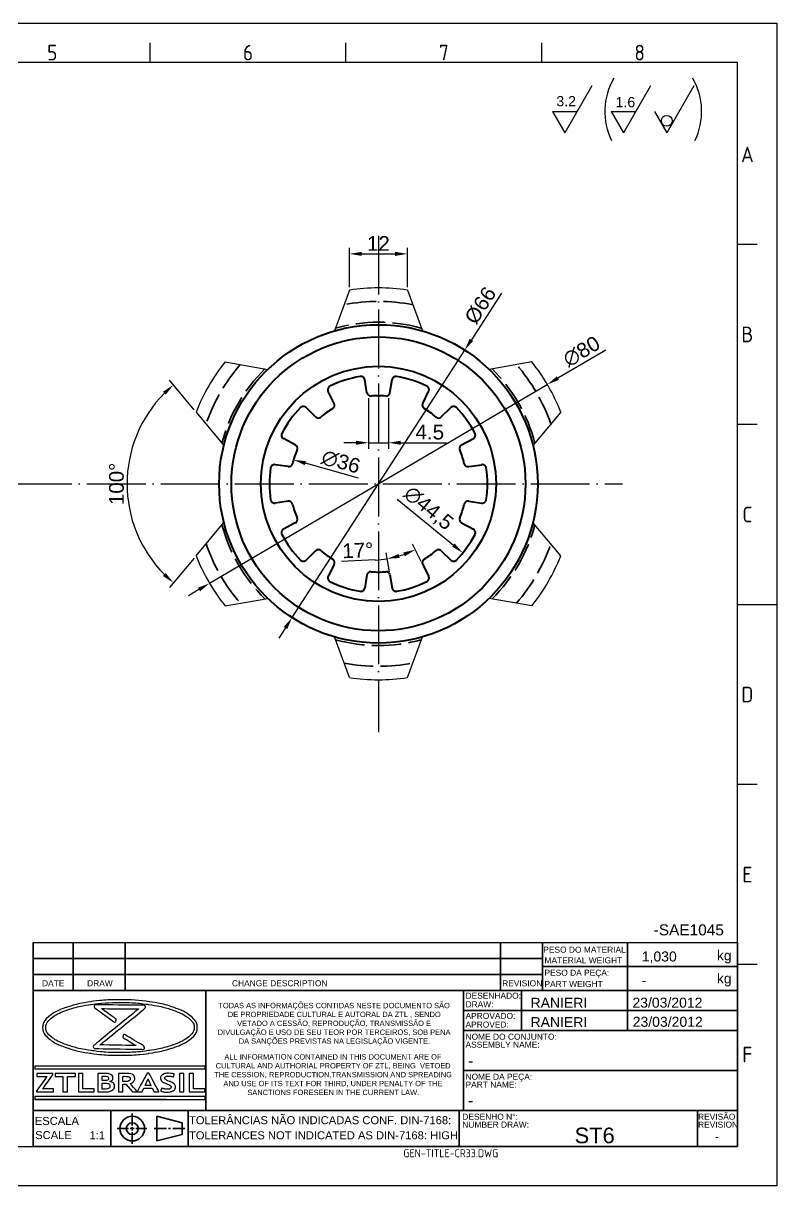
# Model space of a CAD drawing. Header units: millimetres. Extents: x 2490 to 2826, y 1138 to 1375.
# Drawn here: x 2671.7 to 2825.5, y 1138 to 1375.4 of the extents above; entities that cross this region are included whole.
import ezdxf
from ezdxf.enums import TextEntityAlignment as Align

# ---------------------------------------------------------------- set-up
doc = ezdxf.new("R2010")
doc.units = ezdxf.units.MM
for name, pattern in [('ACAD_ISO02W100', [15, 12, -3]), ('ACAD_ISO04W100', [30, 24, -3, 0, -3]), ('ACAD_ISO05W100', [33, 24, -3, 0, -3, 0, -3])]:
    doc.linetypes.add(name, pattern=pattern)
for name, color, linetype, lineweight in [('AM_0', 7, 'Continuous', 40), ('AM_4', 1, 'ACAD_ISO04W100', 25), ('AM_5', 3, 'Continuous', 25), ('AM_8', 40, 'ACAD_ISO02W100', 35), ('AM_BOR', 2, 'ACAD_ISO05W100', 35)]:
    doc.layers.add(name, color=color, linetype=linetype, lineweight=lineweight)
doc.layers.add('Camada 1', color=7, linetype='Continuous')
doc.styles.add('ACISOTS', font='isocp.shx', dxfattribs={"height": 1})
doc.styles.get("Standard").update_dxf_attribs({"font": 'arial.ttf'})
doc.dimstyles.new('ISO-25', dxfattribs={"dimtxt": 3, "dimasz": 2.5, "dimexe": 1.25, "dimexo": 0.625, "dimtad": 1, "dimtxsty": 'Standard', "dimcen": 2.5, "dimadec": 0, "dimazin": 0, "dimtfac": 1, "dimtmove": 0, "dimatfit": 3, "dimfxl": 1, "dimarcsym": 0})

# ---------------------------------------------------------------- blocks, each defined once
blk = doc.blocks.new('A3 ZTL')
for p, q in [((401.17, 280.82), (19.57, 280.82)), ((401.17, 9.78), (401.17, 280.82)), ((19.57, 9.78), (401.17, 9.78))]:
    blk.add_line(p, q)
at = {"layer": 'AM_BOR', "color": 135, "linetype": 'Continuous', "lineweight": 25}
for p, q in [((0, 290.61), (410.96, 290.61)), ((410.96, 290.61), (410.96, 0)), ((410.96, 0), (0, 0))]:
    blk.add_line(p, q, dxfattribs=at)
at = {"layer": 'AM_BOR', "color": 135, "lineweight": 25}
for p, q in [((254.4, 280.82), (254.4, 285.71)), ((303.33, 280.82), (303.33, 285.71)), ((352.25, 280.82), (352.25, 285.71)), ((406.07, 235.32), (401.17, 235.32)), ((406.07, 190.31), (401.17, 190.31)), ((401.17, 145.3), (410.96, 145.3)), ((406.07, 100.29), (401.17, 100.29)), ((406.07, 55.28), (401.17, 55.28))]:
    blk.add_line(p, q, dxfattribs=at)
at = {"layer": 'AM_BOR', "color": 135, "lineweight": 25, "style": 'ACISOTS'}
for s, p in [('5', (229.94, 283.27)), ('6', (278.86, 283.27)), ('7', (327.79, 283.27)), ('8', (376.71, 283.27)), ('A', (403.62, 257.83)), ('B', (403.62, 212.82)), ('C', (403.62, 167.81)), ('D', (403.62, 122.8)), ('E', (403.62, 77.79)), ('F', (403.62, 32.78))]:
    blk.add_text(s, height=3.91, dxfattribs=at).set_placement(p, align=Align.MIDDLE)
blk = doc.blocks.new('*D49')
at = {"layer": 'AM_5', "color": 0, "lineweight": -2, "transparency": 16777216}
for p, q in [((2790.61, 1308.64), (2780.84, 1302.89)), ((2709.76, 1261.01), (2778.69, 1301.62)), ((2707.61, 1259.74), (2705.45, 1258.47))]:
    blk.add_line(p, q, dxfattribs=at)
at = {"layer": 'AM_5', "color": 0, "transparency": 16777216}
for points in [[(2780.63, 1303.25), (2781.05, 1302.53), (2778.69, 1301.62)], [(2707.4, 1260.1), (2707.82, 1259.38), (2709.76, 1261.01)]]:
    blk.add_solid(points, dxfattribs=at)
at = {"layer": 'Defpoints', "color": 0, "transparency": 16777216}
for p in [(2778.69, 1301.62), (2709.76, 1261.01)]:
    blk.add_point(p, dxfattribs=at)
at = {"layer": 'AM_5', "color": 0, "transparency": 16777216, "insert": (2785.68, 1308.34), "char_height": 3, "attachment_point": 5, "rotation": 30.5039}
blk.add_mtext('∅80', dxfattribs=at)
blk = doc.blocks.new('*D50')
at = {"layer": 'AM_5', "color": 0, "lineweight": -2, "transparency": 16777216}
for p, q in [((2769.32, 1320.23), (2763.19, 1310.73)), ((2726.61, 1254), (2761.84, 1308.63)), ((2725.26, 1251.9), (2723.9, 1249.8))]:
    blk.add_line(p, q, dxfattribs=at)
at = {"layer": 'AM_5', "color": 0, "transparency": 16777216}
for points in [[(2762.84, 1310.95), (2763.54, 1310.5), (2761.84, 1308.63)], [(2724.9, 1252.13), (2725.61, 1251.67), (2726.61, 1254)]]:
    blk.add_solid(points, dxfattribs=at)
at = {"layer": 'Defpoints', "color": 0, "transparency": 16777216}
for p in [(2761.84, 1308.63), (2726.61, 1254)]:
    blk.add_point(p, dxfattribs=at)
at = {"layer": 'AM_5', "color": 0, "transparency": 16777216, "insert": (2765.05, 1317.74), "char_height": 3, "attachment_point": 5, "rotation": 57.1803}
blk.add_mtext('%%C66', dxfattribs=at)
blk = doc.blocks.new('*D67')
at = {"layer": 'AM_5', "color": 0, "lineweight": -2, "transparency": 16777216}
for p, q in [((2738.31, 1321.5), (2738.31, 1329.52)), ((2750.14, 1321.5), (2750.14, 1329.52)), ((2740.81, 1328.27), (2747.64, 1328.27))]:
    blk.add_line(p, q, dxfattribs=at)
at = {"layer": 'AM_5', "color": 0, "transparency": 16777216}
for points in [[(2740.81, 1328.69), (2740.81, 1327.86), (2738.31, 1328.27)], [(2747.64, 1328.69), (2747.64, 1327.86), (2750.14, 1328.27)]]:
    blk.add_solid(points, dxfattribs=at)
at = {"layer": 'Defpoints', "color": 0, "transparency": 16777216}
for p in [(2750.14, 1328.27), (2738.31, 1320.87), (2750.14, 1320.87)]:
    blk.add_point(p, dxfattribs=at)
at = {"layer": 'AM_5', "color": 0, "transparency": 16777216, "insert": (2744.22, 1330.4), "char_height": 3, "attachment_point": 5}
blk.add_mtext('12', dxfattribs=at)
blk = doc.blocks.new('*D68')
at = {"layer": 'AM_5', "color": 0, "lineweight": -2, "transparency": 16777216}
for p, q in [((2706.61, 1296.45), (2701.58, 1302.47)), ((2706.61, 1266.17), (2701.58, 1260.15))]:
    blk.add_line(p, q, dxfattribs=at)
blk.add_arc((2719.25, 1281.31), 26.32, 135.3085, 224.6915, dxfattribs=at)
at = {"layer": 'AM_5', "color": 0, "transparency": 16777216}
for points in [[(2700.26, 1300.13), (2700.82, 1299.52), (2702.38, 1301.51)], [(2700.82, 1263.11), (2700.26, 1262.5), (2702.38, 1261.11)]]:
    blk.add_solid(points, dxfattribs=at)
at = {"layer": 'Defpoints', "color": 0, "transparency": 16777216}
for p in [(2707.01, 1295.98), (2694.05, 1288.88), (2712.69, 1289.17), (2712.69, 1273.46), (2707.01, 1266.65)]:
    blk.add_point(p, dxfattribs=at)
at = {"layer": 'AM_5', "color": 0, "transparency": 16777216, "insert": (2690.78, 1281.31), "char_height": 3, "attachment_point": 5, "rotation": 90}
blk.add_mtext('100°', dxfattribs=at)
blk = doc.blocks.new('*D69')
at = {"layer": 'AM_5', "color": 0, "lineweight": -2, "transparency": 16777216}
for p, q in [((2752.98, 1265.44), (2751.2, 1269.01)), ((2743.54, 1265.77), (2736.69, 1265.48)), ((2746.47, 1263.33), (2745.82, 1267.26))]:
    blk.add_line(p, q, dxfattribs=at)
for start, end in [(272.4028, 279.4623), (286.5218, 289.4782)]:
    blk.add_arc((2742.69, 1286.05), 20.3, start, end, dxfattribs=at)
at = {"layer": 'AM_5', "color": 0, "transparency": 16777216}
for points in [[(2749.29, 1267.3), (2749.62, 1266.53), (2751.76, 1267.89)], [(2748.55, 1266.18), (2748.37, 1266.99), (2746.02, 1266.03)]]:
    blk.add_solid(points, dxfattribs=at)
at = {"layer": 'Defpoints', "color": 0, "transparency": 16777216}
for p in [(2749.91, 1267.08), (2753.26, 1264.88), (2746.58, 1262.71), (2754.47, 1262.45), (2747.02, 1260.03)]:
    blk.add_point(p, dxfattribs=at)
at = {"layer": 'AM_5', "color": 0, "transparency": 16777216, "insert": (2740.02, 1267.75), "char_height": 3, "attachment_point": 5, "rotation": 2.4028}
blk.add_mtext('17°', dxfattribs=at)
blk = doc.blocks.new('*D70')
at = {"layer": 'AM_5', "color": 0, "lineweight": -2, "transparency": 16777216}
for p, q in [((2742.17, 1298.79), (2742.17, 1288.46)), ((2746.28, 1298.79), (2746.28, 1288.46)), ((2739.67, 1289.71), (2737.17, 1289.71)), ((2742.17, 1289.71), (2746.28, 1289.71)), ((2748.78, 1289.71), (2758.13, 1289.71))]:
    blk.add_line(p, q, dxfattribs=at)
at = {"layer": 'AM_5', "color": 0, "transparency": 16777216}
for points in [[(2739.67, 1290.13), (2739.67, 1289.29), (2742.17, 1289.71)], [(2748.78, 1290.13), (2748.78, 1289.29), (2746.28, 1289.71)]]:
    blk.add_solid(points, dxfattribs=at)
at = {"layer": 'Defpoints', "color": 0, "transparency": 16777216}
for p in [(2742.17, 1299.42), (2746.28, 1299.42), (2746.28, 1289.71)]:
    blk.add_point(p, dxfattribs=at)
at = {"layer": 'AM_5', "color": 0, "transparency": 16777216, "insert": (2754.71, 1291.86), "char_height": 3, "attachment_point": 5}
blk.add_mtext('4.5', dxfattribs=at)
blk = doc.blocks.new('*D71')
at = {"layer": 'AM_5', "color": 0, "lineweight": -2, "transparency": 16777216}
blk.add_line((2740.19, 1282.46), (2729.31, 1285.54), dxfattribs=at)
at = {"layer": 'AM_5', "color": 0, "transparency": 16777216}
blk.add_solid([(2729.43, 1285.94), (2729.2, 1285.14), (2726.91, 1286.22)], dxfattribs=at)
at = {"layer": 'Defpoints', "color": 0, "transparency": 16777216}
for p in [(2726.91, 1286.22), (2761.54, 1276.4)]:
    blk.add_point(p, dxfattribs=at)
at = {"layer": 'AM_5', "color": 0, "transparency": 16777216, "insert": (2736.57, 1285.81), "char_height": 3, "attachment_point": 5, "rotation": 344.1681}
blk.add_mtext('∅36', dxfattribs=at)
blk = doc.blocks.new('*D72')
at = {"layer": 'AM_5', "color": 0, "lineweight": -2, "transparency": 16777216}
blk.add_line((2748.03, 1278.2), (2759.52, 1268.81), dxfattribs=at)
at = {"layer": 'AM_5', "color": 0, "transparency": 16777216}
blk.add_solid([(2759.78, 1269.14), (2759.25, 1268.49), (2761.45, 1267.23)], dxfattribs=at)
at = {"layer": 'Defpoints', "color": 0, "transparency": 16777216}
for p in [(2727, 1295.4), (2761.45, 1267.23)]:
    blk.add_point(p, dxfattribs=at)
at = {"layer": 'AM_5', "color": 0, "transparency": 16777216, "insert": (2754.38, 1276.22), "char_height": 3, "attachment_point": 5, "rotation": 320.7365}
blk.add_mtext('∅44,5', dxfattribs=at)

msp = doc.modelspace()

# ---------------------------------------------------------------- linework, layer by layer
for p, q in [((2738.314, 1320.875), (2735.263, 1312.554)), ((2750.136, 1320.875), (2753.187, 1312.554)), ((2712.92, 1306.213), (2721.651, 1304.695)), ((2775.53, 1306.213), (2766.798, 1304.695)), ((2707.009, 1295.975), (2712.689, 1289.172)), ((2781.441, 1295.975), (2775.76, 1289.172)), ((2707.009, 1266.652), (2712.689, 1273.455)), ((2781.441, 1266.652), (2775.76, 1273.455)), ((2712.92, 1256.414), (2721.651, 1257.932)), ((2775.53, 1256.414), (2766.798, 1257.932)), ((2738.314, 1241.753), (2735.263, 1250.074)), ((2750.136, 1241.753), (2753.187, 1250.074))]:
    msp.add_line(p, q)
at = {"linetype": 'Continuous'}
msp.add_line((2673.768, 1187.653), (2817.516, 1187.653), dxfattribs=at)
for start, end in [(81.50195, 98.49805), (141.50195, 158.49805), (21.50195, 38.49805), (201.50195, 218.49805), (321.50195, 338.49805), (261.50195, 278.49805)]:
    msp.add_arc((2744.225, 1281.314), 40, start, end)
at = {"layer": 'AM_0'}
for p, q in [((2741.874, 1299.917), (2741.428, 1302.593)), ((2746.576, 1299.917), (2747.022, 1302.593)), ((2735.192, 1297.746), (2733.98, 1300.173)), ((2753.258, 1297.746), (2754.47, 1300.173)), ((2731.388, 1294.983), (2729.455, 1296.886)), ((2757.061, 1294.983), (2758.995, 1296.886)), ((2727.258, 1289.298), (2724.851, 1290.549)), ((2761.192, 1289.298), (2763.599, 1290.549)), ((2725.806, 1284.827), (2723.123, 1285.23)), ((2762.644, 1284.827), (2765.327, 1285.23)), ((2725.806, 1277.8), (2723.123, 1277.398)), ((2762.644, 1277.8), (2765.327, 1277.398)), ((2727.258, 1273.329), (2724.851, 1272.078)), ((2761.192, 1273.329), (2763.599, 1272.078)), ((2731.388, 1267.645), (2729.455, 1265.742)), ((2757.061, 1267.645), (2758.995, 1265.742)), ((2735.192, 1264.881), (2733.98, 1262.454)), ((2753.258, 1264.881), (2754.47, 1262.454)), ((2741.874, 1262.71), (2741.428, 1260.034)), ((2746.576, 1262.71), (2747.022, 1260.034))]:
    msp.add_line(p, q, dxfattribs=at)
for radius in [32.5, 30, 24]:
    msp.add_circle((2744.225, 1281.314), radius, dxfattribs=at)
for centre, radius, start, end in [((2744.225, 1281.314), 22.25, 99.62314, 116.37686), ((2740.639, 1302.462), 0.8, 9.46232, 99.62314), ((2747.811, 1302.462), 0.8, 80.37686, 170.53768), ((2744.225, 1281.314), 22.25, 63.62314, 80.37686), ((2734.695, 1300.531), 0.8, 116.37686, 206.53768), ((2753.755, 1300.531), 0.8, 333.46232, 63.62314), ((2742.663, 1300.049), 0.8, 189.46232, 274.76431), ((2744.225, 1281.314), 18, 85.23569, 94.76431), ((2745.786, 1300.049), 0.8, 265.23569, 350.53768), ((2744.225, 1281.314), 22.25, 135.62314, 152.37686), ((2728.893, 1296.315), 0.8, 45.46232, 135.62314), ((2744.225, 1281.314), 18, 121.23569, 130.76431), ((2734.476, 1297.388), 0.8, 301.23569, 26.53768), ((2753.974, 1297.388), 0.8, 153.46232, 238.76431), ((2744.225, 1281.314), 18, 49.23569, 58.76431), ((2759.556, 1296.315), 0.8, 44.37686, 134.53768), ((2744.225, 1281.314), 22.25, 27.62314, 44.37686), ((2731.949, 1295.553), 0.8, 225.46232, 310.76431), ((2756.5, 1295.553), 0.8, 229.23569, 314.53768), ((2725.22, 1291.259), 0.8, 152.37686, 242.53768), ((2763.23, 1291.259), 0.8, 297.46232, 27.62314), ((2726.889, 1288.588), 0.8, 337.23569, 62.53768), ((2761.56, 1288.588), 0.8, 117.46232, 202.76431), ((2744.225, 1281.314), 18, 157.23569, 166.76431), ((2744.225, 1281.314), 18, 13.23569, 22.76431), ((2744.225, 1281.314), 22.25, 171.62314, 188.37686), ((2723.004, 1284.439), 0.8, 81.46232, 171.62314), ((2725.924, 1285.618), 0.8, 261.46232, 346.76431), ((2762.526, 1285.618), 0.8, 193.23569, 278.53768), ((2765.446, 1284.439), 0.8, 8.37686, 98.53768), ((2744.225, 1281.314), 22.25, 351.62314, 8.37686), ((2723.004, 1278.189), 0.8, 188.37686, 278.53768), ((2725.924, 1277.009), 0.8, 13.23569, 98.53768), ((2744.225, 1281.314), 18, 193.23569, 202.76431), ((2744.225, 1281.314), 18, 337.23569, 346.76431), ((2762.526, 1277.009), 0.8, 81.46232, 166.76431), ((2765.446, 1278.189), 0.8, 261.46232, 351.62314), ((2726.889, 1274.039), 0.8, 297.46232, 22.76431), ((2761.56, 1274.039), 0.8, 157.23569, 242.53768), ((2725.22, 1271.368), 0.8, 117.46232, 207.62314), ((2744.225, 1281.314), 22.25, 207.62314, 224.37686), ((2744.225, 1281.314), 22.25, 315.62314, 332.37686), ((2763.23, 1271.368), 0.8, 332.37686, 62.53768), ((2731.949, 1267.075), 0.8, 49.23569, 134.53768), ((2744.225, 1281.314), 18, 229.23569, 238.76431), ((2744.225, 1281.314), 18, 301.23569, 310.76431), ((2756.5, 1267.075), 0.8, 45.46232, 130.76431), ((2728.893, 1266.312), 0.8, 224.37686, 314.53768), ((2734.476, 1265.239), 0.8, 333.46232, 58.76431), ((2753.974, 1265.239), 0.8, 121.23569, 206.53768), ((2759.556, 1266.312), 0.8, 225.46232, 315.62314), ((2742.663, 1262.579), 0.8, 85.23569, 170.53768), ((2744.225, 1281.314), 18, 265.23569, 274.76431), ((2745.786, 1262.579), 0.8, 9.46232, 94.76431), ((2734.695, 1262.097), 0.8, 153.46232, 243.62314), ((2744.225, 1281.314), 22.25, 243.62314, 260.37686), ((2744.225, 1281.314), 22.25, 279.62314, 296.37686), ((2753.755, 1262.097), 0.8, 296.37686, 26.53768), ((2740.639, 1260.166), 0.8, 260.37686, 350.53768), ((2747.811, 1260.166), 0.8, 189.46232, 279.62314)]:
    msp.add_arc(centre, radius, start, end, dxfattribs=at)
at = {"layer": 'AM_4', "ltscale": 0.5}
for p, q in [((2744.225, 1331.985), (2744.225, 1230.642)), ((2548.831, 1281.314), (2794.014, 1281.314))]:
    msp.add_line(p, q, dxfattribs=at)
at = {"layer": 'AM_5'}
for p, q in [((2787.797, 1362.554), (2782.264, 1352.971)), ((2799.779, 1362.554), (2794.247, 1352.971)), ((2808.59, 1362.554), (2803.057, 1352.971)), ((2779.749, 1357.327), (2784.779, 1357.327)), ((2779.749, 1357.327), (2782.264, 1352.971)), ((2791.732, 1357.327), (2796.761, 1357.327)), ((2791.732, 1357.327), (2794.247, 1352.971)), ((2800.542, 1357.327), (2803.057, 1352.971))]:
    msp.add_line(p, q, dxfattribs=at)
msp.add_circle((2803.067, 1355.439), 1.115, dxfattribs=at)
for centre, start, end in [((2803.967, 1357.318), 149.81687, 205.95777), ((2796.645, 1357.318), 334.04223, 30.18313)]:
    msp.add_arc(centre, 13.544, start, end, dxfattribs=at)
at = {"layer": 'AM_8', "color": 0, "linetype": 'Continuous'}
for p, q in [((2673.768, 1187.653), (2673.768, 1145.999)), ((2681.935, 1187.653), (2681.935, 1177.852)), ((2692.553, 1187.653), (2692.553, 1177.852)), ((2769.15, 1187.653), (2769.15, 1177.852)), ((2777.697, 1177.852), (2777.697, 1187.653)), ((2795.055, 1187.653), (2795.055, 1182.753)), ((2817.516, 1145.999), (2817.516, 1187.653)), ((2777.697, 1184.386), (2673.768, 1184.386)), ((2777.697, 1182.753), (2817.516, 1182.753)), ((2795.055, 1182.753), (2795.055, 1177.852)), ((2673.768, 1181.119), (2777.697, 1181.119)), ((2673.768, 1177.852), (2760.343, 1177.852)), ((2709.008, 1177.852), (2709.008, 1153.35)), ((2760.343, 1177.852), (2817.516, 1177.852)), ((2761.59, 1177.852), (2761.59, 1162.334)), ((2773.45, 1177.852), (2773.45, 1169.685)), ((2795.055, 1177.852), (2795.055, 1169.685)), ((2761.59, 1173.768), (2817.516, 1173.768)), ((2761.59, 1169.685), (2817.516, 1169.685)), ((2761.59, 1162.334), (2761.59, 1153.35)), ((2761.59, 1161.517), (2817.516, 1161.517)), ((2674.125, 1155.646), (2700.882, 1155.646)), ((2760.343, 1153.35), (2673.768, 1153.35)), ((2710, 1153.35), (2673.768, 1153.35)), ((2689.641, 1153.35), (2689.641, 1145.999)), ((2693.993, 1152.76), (2693.993, 1150.336)), ((2704.146, 1150.886), (2699.008, 1152.188)), ((2699.008, 1152.188), (2699.008, 1147.16)), ((2705.369, 1153.35), (2705.369, 1145.999)), ((2760.343, 1153.35), (2809.348, 1153.35)), ((2760.683, 1145.999), (2760.683, 1153.35)), ((2817.516, 1153.35), (2809.348, 1153.35)), ((2809.348, 1153.35), (2809.348, 1145.999)), ((2690.922, 1149.674), (2693.227, 1149.674)), ((2693.577, 1149.674), (2694.389, 1149.674)), ((2693.993, 1150), (2693.993, 1149.276)), ((2693.993, 1148.951), (2693.993, 1146.588)), ((2694.701, 1149.674), (2696.992, 1149.674)), ((2698.448, 1149.674), (2700.975, 1149.674)), ((2701.363, 1149.674), (2701.77, 1149.674)), ((2702.24, 1149.674), (2704.742, 1149.674)), ((2704.146, 1150.886), (2704.146, 1148.463)), ((2704.146, 1148.463), (2699.008, 1147.16)), ((2673.768, 1145.999), (2817.516, 1145.999))]:
    msp.add_line(p, q, dxfattribs=at)
for radius in [2.514, 1.212]:
    msp.add_circle((2693.993, 1149.674), radius, dxfattribs=at)
at = {"layer": 'AM_8', "ltscale": 0.5}
for radius, start, end in [(37.25, 79.16581, 100.83419), (33, 74.62451, 105.37549), (37.25, 139.16581, 160.83419), (37.25, 19.16581, 40.83419), (33, 134.62451, 165.37549), (33, 14.62451, 45.37549), (33, 194.62451, 225.37549), (33, 314.62451, 345.37549), (37.25, 199.16581, 220.83419), (37.25, 319.16581, 340.83419), (33, 254.62451, 285.37549), (37.25, 259.16581, 280.83419)]:
    msp.add_arc((2744.225, 1281.314), radius, start, end, dxfattribs=at)
at = {"layer": 'Camada 1'}
for points, knots in [([(2691.485, 1175.995), (2693.592, 1175.995), (2695.605, 1175.848), (2697.445, 1175.581), (2697.445, 1175.581), (2699.357, 1175.303), (2701.081, 1174.896), (2702.527, 1174.391), (2702.527, 1174.391), (2704.012, 1173.873), (2705.21, 1173.248), (2706.029, 1172.548), (2706.029, 1172.548), (2706.826, 1171.867), (2707.267, 1171.113), (2707.267, 1170.316), (2707.267, 1170.316), (2707.267, 1169.519), (2706.826, 1168.766), (2706.029, 1168.084), (2706.029, 1168.084), (2705.21, 1167.385), (2704.012, 1166.759), (2702.527, 1166.241), (2702.527, 1166.241), (2701.081, 1165.736), (2699.357, 1165.329), (2697.445, 1165.052), (2697.445, 1165.052), (2695.605, 1164.784), (2693.592, 1164.637), (2691.485, 1164.637), (2691.485, 1164.637), (2689.377, 1164.637), (2687.364, 1164.784), (2685.524, 1165.052), (2685.524, 1165.052), (2683.612, 1165.329), (2681.888, 1165.736), (2680.442, 1166.241), (2680.442, 1166.241), (2678.957, 1166.759), (2677.759, 1167.385), (2676.94, 1168.084), (2676.94, 1168.084), (2676.143, 1168.766), (2675.702, 1169.519), (2675.702, 1170.316), (2675.702, 1170.316), (2675.702, 1171.113), (2676.143, 1171.867), (2676.94, 1172.548), (2676.94, 1172.548), (2677.759, 1173.248), (2678.957, 1173.873), (2680.442, 1174.391), (2680.442, 1174.391), (2681.888, 1174.896), (2683.612, 1175.303), (2685.524, 1175.581), (2685.524, 1175.581), (2687.364, 1175.848), (2689.377, 1175.995), (2691.485, 1175.995)], [0, 0, 0, 0, 0.0588235, 0.0588235, 0.0588235, 0.0882353, 0.1176471, 0.1176471, 0.1176471, 0.1470588, 0.1764706, 0.1764706, 0.1764706, 0.2058824, 0.2352941, 0.2352941, 0.2352941, 0.2647059, 0.2941176, 0.2941176, 0.2941176, 0.3235294, 0.3529412, 0.3529412, 0.3529412, 0.3823529, 0.4117647, 0.4117647, 0.4117647, 0.4411765, 0.4705882, 0.4705882, 0.4705882, 0.5, 0.5294118, 0.5294118, 0.5294118, 0.5588235, 0.5882353, 0.5882353, 0.5882353, 0.6176471, 0.6470588, 0.6470588, 0.6470588, 0.6764706, 0.7058824, 0.7058824, 0.7058824, 0.7352941, 0.7647059, 0.7647059, 0.7647059, 0.7941176, 0.8235294, 0.8235294, 0.8235294, 0.8529412, 0.8823529, 0.8823529, 0.8823529, 0.9411765, 1, 1, 1, 1]), ([(2691.485, 1175.435), (2689.414, 1175.435), (2687.439, 1175.291), (2685.638, 1175.03), (2685.638, 1175.03), (2683.766, 1174.759), (2682.081, 1174.362), (2680.672, 1173.87), (2680.672, 1173.87), (2679.301, 1173.392), (2678.196, 1172.827), (2677.443, 1172.205), (2677.443, 1172.205), (2676.729, 1171.616), (2676.334, 1170.977), (2676.334, 1170.316), (2676.334, 1170.316), (2676.334, 1169.655), (2676.729, 1169.017), (2677.443, 1168.427), (2677.443, 1168.427), (2678.196, 1167.806), (2679.301, 1167.241), (2680.672, 1166.762), (2680.672, 1166.762), (2682.081, 1166.27), (2683.766, 1165.873), (2685.638, 1165.602), (2685.638, 1165.602), (2687.439, 1165.341), (2689.414, 1165.197), (2691.485, 1165.197), (2691.485, 1165.197), (2693.555, 1165.197), (2695.53, 1165.341), (2697.331, 1165.602), (2697.331, 1165.602), (2699.203, 1165.873), (2700.888, 1166.27), (2702.297, 1166.762), (2702.297, 1166.762), (2703.668, 1167.241), (2704.773, 1167.806), (2705.526, 1168.427), (2705.526, 1168.427), (2706.24, 1169.017), (2706.635, 1169.655), (2706.635, 1170.316), (2706.635, 1170.316), (2706.635, 1170.977), (2706.24, 1171.616), (2705.526, 1172.205), (2705.526, 1172.205), (2704.773, 1172.827), (2703.668, 1173.392), (2702.297, 1173.87), (2702.297, 1173.87), (2700.888, 1174.362), (2699.203, 1174.759), (2697.331, 1175.03), (2697.331, 1175.03), (2695.53, 1175.291), (2693.555, 1175.435), (2691.485, 1175.435)], [0, 0, 0, 0, 0.0588235, 0.0588235, 0.0588235, 0.0882353, 0.1176471, 0.1176471, 0.1176471, 0.1470588, 0.1764706, 0.1764706, 0.1764706, 0.2058824, 0.2352941, 0.2352941, 0.2352941, 0.2647059, 0.2941176, 0.2941176, 0.2941176, 0.3235294, 0.3529412, 0.3529412, 0.3529412, 0.3823529, 0.4117647, 0.4117647, 0.4117647, 0.4411765, 0.4705882, 0.4705882, 0.4705882, 0.5, 0.5294118, 0.5294118, 0.5294118, 0.5588235, 0.5882353, 0.5882353, 0.5882353, 0.6176471, 0.6470588, 0.6470588, 0.6470588, 0.6764706, 0.7058824, 0.7058824, 0.7058824, 0.7352941, 0.7647059, 0.7647059, 0.7647059, 0.7941176, 0.8235294, 0.8235294, 0.8235294, 0.8529412, 0.8823529, 0.8823529, 0.8823529, 0.9411765, 1, 1, 1, 1]), ([(2690.172, 1171.525), (2690.172, 1171.525), (2686.391, 1174.235), (2686.391, 1174.235), (2686.391, 1174.235), (2686.109, 1174.437), (2686.223, 1174.949), (2686.555, 1174.946), (2686.555, 1174.946), (2686.555, 1174.946), (2696.32, 1174.867), (2696.32, 1174.867), (2696.32, 1174.867), (2696.641, 1174.865), (2696.76, 1174.381), (2696.498, 1174.168), (2696.498, 1174.168), (2696.498, 1174.168), (2687.407, 1166.762), (2687.407, 1166.762), (2687.407, 1166.762), (2687.407, 1166.762), (2694.775, 1166.643), (2694.775, 1166.643), (2694.775, 1166.643), (2694.775, 1166.643), (2692.297, 1168.136), (2692.297, 1168.136), (2692.297, 1168.136), (2692.134, 1168.235), (2691.971, 1168.333), (2692.113, 1168.673), (2692.113, 1168.673), (2692.255, 1169.014), (2692.418, 1168.916), (2692.581, 1168.818), (2692.581, 1168.818), (2692.581, 1168.818), (2696.297, 1166.579), (2696.297, 1166.579), (2696.297, 1166.579), (2696.601, 1166.396), (2696.493, 1165.851), (2696.151, 1165.856), (2696.151, 1165.856), (2696.151, 1165.856), (2686.386, 1166.013), (2686.386, 1166.013), (2686.386, 1166.013), (2686.066, 1166.018), (2685.949, 1166.5), (2686.21, 1166.712), (2686.21, 1166.712), (2686.21, 1166.712), (2695.291, 1174.111), (2695.291, 1174.111), (2695.291, 1174.111), (2695.291, 1174.111), (2687.723, 1174.172), (2687.723, 1174.172), (2687.723, 1174.172), (2687.723, 1174.172), (2690.498, 1172.183), (2690.498, 1172.183), (2690.498, 1172.183), (2690.653, 1172.072), (2690.808, 1171.961), (2690.644, 1171.632), (2690.644, 1171.632), (2690.481, 1171.304), (2690.327, 1171.415), (2690.172, 1171.525)], [0, 0, 0, 0, 0.0526316, 0.0526316, 0.0526316, 0.0789474, 0.1052632, 0.1052632, 0.1052632, 0.1315789, 0.1578947, 0.1578947, 0.1578947, 0.1842105, 0.2105263, 0.2105263, 0.2105263, 0.2368421, 0.2631579, 0.2631579, 0.2631579, 0.2894737, 0.3157895, 0.3157895, 0.3157895, 0.3421053, 0.3684211, 0.3684211, 0.3684211, 0.3947368, 0.4210526, 0.4210526, 0.4210526, 0.4473684, 0.4736842, 0.4736842, 0.4736842, 0.5, 0.5263158, 0.5263158, 0.5263158, 0.5526316, 0.5789474, 0.5789474, 0.5789474, 0.6052632, 0.6315789, 0.6315789, 0.6315789, 0.6578947, 0.6842105, 0.6842105, 0.6842105, 0.7105263, 0.7368421, 0.7368421, 0.7368421, 0.7631579, 0.7894737, 0.7894737, 0.7894737, 0.8157895, 0.8421053, 0.8421053, 0.8421053, 0.8684211, 0.8947368, 0.8947368, 0.8947368, 0.9473684, 1, 1, 1, 1]), ([(2674.193, 1162.445), (2674.193, 1162.445), (2708.776, 1162.445), (2708.776, 1162.445), (2708.776, 1162.445), (2708.776, 1162.445), (2708.844, 1162.445), (2708.844, 1162.445), (2708.844, 1162.445), (2708.844, 1162.445), (2708.844, 1162.377), (2708.844, 1162.377), (2708.844, 1162.377), (2708.844, 1162.377), (2708.844, 1161.928), (2708.844, 1161.928), (2708.844, 1161.928), (2708.844, 1161.928), (2708.844, 1161.86), (2708.844, 1161.86), (2708.844, 1161.86), (2708.844, 1161.86), (2708.776, 1161.86), (2708.776, 1161.86), (2708.776, 1161.86), (2708.776, 1161.86), (2674.193, 1161.86), (2674.193, 1161.86), (2674.193, 1161.86), (2674.193, 1161.86), (2674.125, 1161.86), (2674.125, 1161.86), (2674.125, 1161.86), (2674.125, 1161.86), (2674.125, 1161.928), (2674.125, 1161.928), (2674.125, 1161.928), (2674.125, 1161.928), (2674.125, 1162.377), (2674.125, 1162.377), (2674.125, 1162.377), (2674.125, 1162.377), (2674.125, 1162.445), (2674.125, 1162.445), (2674.125, 1162.445), (2674.125, 1162.445), (2674.193, 1162.445), (2674.193, 1162.445)], [0, 0, 0, 0, 0.0769231, 0.0769231, 0.0769231, 0.1153846, 0.1538462, 0.1538462, 0.1538462, 0.1923077, 0.2307692, 0.2307692, 0.2307692, 0.2692308, 0.3076923, 0.3076923, 0.3076923, 0.3461538, 0.3846154, 0.3846154, 0.3846154, 0.4230769, 0.4615385, 0.4615385, 0.4615385, 0.5, 0.5384615, 0.5384615, 0.5384615, 0.5769231, 0.6153846, 0.6153846, 0.6153846, 0.6538462, 0.6923077, 0.6923077, 0.6923077, 0.7307692, 0.7692308, 0.7692308, 0.7692308, 0.8076923, 0.8461538, 0.8461538, 0.8461538, 0.9230769, 1, 1, 1, 1]), ([(2674.469, 1157.182), (2674.469, 1157.182), (2674.469, 1157.396), (2674.469, 1157.396), (2674.469, 1157.396), (2674.469, 1157.396), (2676.585, 1160.322), (2676.585, 1160.322), (2676.585, 1160.322), (2676.585, 1160.322), (2674.505, 1160.322), (2674.505, 1160.322), (2674.505, 1160.322), (2674.505, 1160.322), (2674.505, 1160.909), (2674.505, 1160.909), (2674.505, 1160.909), (2674.505, 1160.909), (2677.811, 1160.909), (2677.811, 1160.909), (2677.811, 1160.909), (2677.811, 1160.909), (2677.811, 1160.696), (2677.811, 1160.696), (2677.811, 1160.696), (2677.811, 1160.696), (2675.689, 1157.77), (2675.689, 1157.77), (2675.689, 1157.77), (2675.689, 1157.77), (2677.887, 1157.77), (2677.887, 1157.77), (2677.887, 1157.77), (2677.887, 1157.77), (2677.887, 1157.182), (2677.887, 1157.182), (2677.887, 1157.182), (2677.887, 1157.182), (2674.469, 1157.182), (2674.469, 1157.182)], [0, 0, 0, 0, 0.0909091, 0.0909091, 0.0909091, 0.1363636, 0.1818182, 0.1818182, 0.1818182, 0.2272727, 0.2727273, 0.2727273, 0.2727273, 0.3181818, 0.3636364, 0.3636364, 0.3636364, 0.4090909, 0.4545455, 0.4545455, 0.4545455, 0.5, 0.5454545, 0.5454545, 0.5454545, 0.5909091, 0.6363636, 0.6363636, 0.6363636, 0.6818182, 0.7272727, 0.7272727, 0.7272727, 0.7727273, 0.8181818, 0.8181818, 0.8181818, 0.9090909, 1, 1, 1, 1]), ([(2680.747, 1160.322), (2680.747, 1160.322), (2680.747, 1157.182), (2680.747, 1157.182), (2680.747, 1157.182), (2680.747, 1157.182), (2679.847, 1157.182), (2679.847, 1157.182), (2679.847, 1157.182), (2679.847, 1157.182), (2679.847, 1160.322), (2679.847, 1160.322), (2679.847, 1160.322), (2679.847, 1160.322), (2678.233, 1160.322), (2678.233, 1160.322), (2678.233, 1160.322), (2678.233, 1160.322), (2678.233, 1160.909), (2678.233, 1160.909), (2678.233, 1160.909), (2678.233, 1160.909), (2682.432, 1160.909), (2682.432, 1160.909), (2682.432, 1160.909), (2682.432, 1160.909), (2682.432, 1160.322), (2682.432, 1160.322), (2682.432, 1160.322), (2682.432, 1160.322), (2680.747, 1160.322), (2680.747, 1160.322)], [0, 0, 0, 0, 0.1111111, 0.1111111, 0.1111111, 0.1666667, 0.2222222, 0.2222222, 0.2222222, 0.2777778, 0.3333333, 0.3333333, 0.3333333, 0.3888889, 0.4444444, 0.4444444, 0.4444444, 0.5, 0.5555556, 0.5555556, 0.5555556, 0.6111111, 0.6666667, 0.6666667, 0.6666667, 0.7222222, 0.7777778, 0.7777778, 0.7777778, 0.8888889, 1, 1, 1, 1]), ([(2683.021, 1157.182), (2683.021, 1157.182), (2683.021, 1160.909), (2683.021, 1160.909), (2683.021, 1160.909), (2683.021, 1160.909), (2683.921, 1160.909), (2683.921, 1160.909), (2683.921, 1160.909), (2683.921, 1160.909), (2683.921, 1157.77), (2683.921, 1157.77), (2683.921, 1157.77), (2683.921, 1157.77), (2686.214, 1157.77), (2686.214, 1157.77), (2686.214, 1157.77), (2686.214, 1157.77), (2686.214, 1157.182), (2686.214, 1157.182), (2686.214, 1157.182), (2686.214, 1157.182), (2683.021, 1157.182), (2683.021, 1157.182)], [0, 0, 0, 0, 0.1428571, 0.1428571, 0.1428571, 0.2142857, 0.2857143, 0.2857143, 0.2857143, 0.3571429, 0.4285714, 0.4285714, 0.4285714, 0.5, 0.5714286, 0.5714286, 0.5714286, 0.6428571, 0.7142857, 0.7142857, 0.7142857, 0.8571429, 1, 1, 1, 1]), ([(2688.492, 1157.182), (2688.492, 1157.182), (2686.94, 1157.182), (2686.94, 1157.182), (2686.94, 1157.182), (2686.94, 1157.182), (2686.94, 1160.907), (2686.94, 1160.907), (2686.94, 1160.907), (2687.624, 1160.93), (2688.103, 1160.942), (2688.377, 1160.942), (2688.377, 1160.942), (2688.904, 1160.942), (2689.315, 1160.86), (2689.612, 1160.694), (2689.612, 1160.694), (2689.909, 1160.529), (2690.056, 1160.293), (2690.056, 1159.986), (2690.056, 1159.986), (2690.056, 1159.691), (2689.844, 1159.457), (2689.419, 1159.286), (2689.419, 1159.286), (2690.049, 1159.125), (2690.365, 1158.792), (2690.365, 1158.289), (2690.365, 1158.289), (2690.365, 1157.95), (2690.19, 1157.681), (2689.842, 1157.481), (2689.842, 1157.481), (2689.494, 1157.282), (2689.044, 1157.182), (2688.492, 1157.182)], [0, 0, 0, 0, 0.1, 0.1, 0.1, 0.15, 0.2, 0.2, 0.2, 0.25, 0.3, 0.3, 0.3, 0.35, 0.4, 0.4, 0.4, 0.45, 0.5, 0.5, 0.5, 0.55, 0.6, 0.6, 0.6, 0.65, 0.7, 0.7, 0.7, 0.75, 0.8, 0.8, 0.8, 0.9, 1, 1, 1, 1]), ([(2694.02, 1157.182), (2694.02, 1157.182), (2692.667, 1158.721), (2692.667, 1158.721), (2692.667, 1158.721), (2692.531, 1158.723), (2692.341, 1158.729), (2692.095, 1158.739), (2692.095, 1158.739), (2692.095, 1158.739), (2692.095, 1157.182), (2692.095, 1157.182), (2692.095, 1157.182), (2692.095, 1157.182), (2691.16, 1157.182), (2691.16, 1157.182), (2691.16, 1157.182), (2691.16, 1157.182), (2691.16, 1160.909), (2691.16, 1160.909), (2691.16, 1160.909), (2691.211, 1160.909), (2691.406, 1160.916), (2691.746, 1160.929), (2691.746, 1160.929), (2692.085, 1160.942), (2692.358, 1160.948), (2692.566, 1160.948), (2692.566, 1160.948), (2693.855, 1160.948), (2694.499, 1160.581), (2694.499, 1159.848), (2694.499, 1159.848), (2694.499, 1159.628), (2694.409, 1159.427), (2694.232, 1159.246), (2694.232, 1159.246), (2694.054, 1159.064), (2693.83, 1158.936), (2693.56, 1158.862), (2693.56, 1158.862), (2693.56, 1158.862), (2695.059, 1157.182), (2695.059, 1157.182), (2695.059, 1157.182), (2695.059, 1157.182), (2694.02, 1157.182), (2694.02, 1157.182)], [0, 0, 0, 0, 0.0769231, 0.0769231, 0.0769231, 0.1153846, 0.1538462, 0.1538462, 0.1538462, 0.1923077, 0.2307692, 0.2307692, 0.2307692, 0.2692308, 0.3076923, 0.3076923, 0.3076923, 0.3461538, 0.3846154, 0.3846154, 0.3846154, 0.4230769, 0.4615385, 0.4615385, 0.4615385, 0.5, 0.5384615, 0.5384615, 0.5384615, 0.5769231, 0.6153846, 0.6153846, 0.6153846, 0.6538462, 0.6923077, 0.6923077, 0.6923077, 0.7307692, 0.7692308, 0.7692308, 0.7692308, 0.8076923, 0.8461538, 0.8461538, 0.8461538, 0.9230769, 1, 1, 1, 1]), ([(2698.452, 1157.182), (2698.452, 1157.182), (2698.082, 1157.938), (2698.082, 1157.938), (2698.082, 1157.938), (2698.082, 1157.938), (2696.344, 1157.938), (2696.344, 1157.938), (2696.344, 1157.938), (2696.344, 1157.938), (2695.99, 1157.182), (2695.99, 1157.182), (2695.99, 1157.182), (2695.99, 1157.182), (2694.99, 1157.182), (2694.99, 1157.182), (2694.99, 1157.182), (2694.99, 1157.182), (2697.012, 1160.961), (2697.012, 1160.961), (2697.012, 1160.961), (2697.012, 1160.961), (2697.407, 1160.961), (2697.407, 1160.961), (2697.407, 1160.961), (2697.407, 1160.961), (2699.446, 1157.182), (2699.446, 1157.182), (2699.446, 1157.182), (2699.446, 1157.182), (2698.452, 1157.182), (2698.452, 1157.182)], [0, 0, 0, 0, 0.1111111, 0.1111111, 0.1111111, 0.1666667, 0.2222222, 0.2222222, 0.2222222, 0.2777778, 0.3333333, 0.3333333, 0.3333333, 0.3888889, 0.4444444, 0.4444444, 0.4444444, 0.5, 0.5555556, 0.5555556, 0.5555556, 0.6111111, 0.6666667, 0.6666667, 0.6666667, 0.7222222, 0.7777778, 0.7777778, 0.7777778, 0.8888889, 1, 1, 1, 1]), ([(2699.74, 1157.388), (2699.74, 1157.388), (2700.073, 1157.981), (2700.073, 1157.981), (2700.073, 1157.981), (2700.428, 1157.798), (2700.778, 1157.707), (2701.122, 1157.707), (2701.122, 1157.707), (2701.651, 1157.707), (2701.915, 1157.842), (2701.915, 1158.113), (2701.915, 1158.113), (2701.915, 1158.241), (2701.852, 1158.362), (2701.728, 1158.477), (2701.728, 1158.477), (2701.604, 1158.592), (2701.346, 1158.722), (2700.957, 1158.865), (2700.957, 1158.865), (2700.569, 1159.009), (2700.306, 1159.127), (2700.172, 1159.219), (2700.172, 1159.219), (2700.037, 1159.312), (2699.933, 1159.421), (2699.859, 1159.549), (2699.859, 1159.549), (2699.787, 1159.675), (2699.751, 1159.816), (2699.751, 1159.971), (2699.751, 1159.971), (2699.751, 1160.259), (2699.895, 1160.498), (2700.182, 1160.688), (2700.182, 1160.688), (2700.469, 1160.878), (2700.838, 1160.973), (2701.288, 1160.973), (2701.288, 1160.973), (2701.875, 1160.973), (2702.305, 1160.892), (2702.58, 1160.731), (2702.58, 1160.731), (2702.58, 1160.731), (2702.306, 1160.162), (2702.306, 1160.162), (2702.306, 1160.162), (2701.99, 1160.328), (2701.656, 1160.411), (2701.306, 1160.411), (2701.306, 1160.411), (2701.098, 1160.411), (2700.937, 1160.37), (2700.823, 1160.29), (2700.823, 1160.29), (2700.708, 1160.209), (2700.651, 1160.104), (2700.651, 1159.976), (2700.651, 1159.976), (2700.651, 1159.762), (2700.973, 1159.54), (2701.617, 1159.309), (2701.617, 1159.309), (2701.956, 1159.187), (2702.201, 1159.074), (2702.351, 1158.972), (2702.351, 1158.972), (2702.501, 1158.87), (2702.615, 1158.75), (2702.694, 1158.613), (2702.694, 1158.613), (2702.773, 1158.477), (2702.812, 1158.324), (2702.812, 1158.157), (2702.812, 1158.157), (2702.812, 1157.854), (2702.65, 1157.606), (2702.325, 1157.411), (2702.325, 1157.411), (2702.001, 1157.216), (2701.566, 1157.119), (2701.021, 1157.119), (2701.021, 1157.119), (2700.548, 1157.119), (2700.122, 1157.208), (2699.74, 1157.388)], [0, 0, 0, 0, 0.0434783, 0.0434783, 0.0434783, 0.0652174, 0.0869565, 0.0869565, 0.0869565, 0.1086957, 0.1304348, 0.1304348, 0.1304348, 0.1521739, 0.173913, 0.173913, 0.173913, 0.1956522, 0.2173913, 0.2173913, 0.2173913, 0.2391304, 0.2608696, 0.2608696, 0.2608696, 0.2826087, 0.3043478, 0.3043478, 0.3043478, 0.326087, 0.3478261, 0.3478261, 0.3478261, 0.3695652, 0.3913043, 0.3913043, 0.3913043, 0.4130435, 0.4347826, 0.4347826, 0.4347826, 0.4565217, 0.4782609, 0.4782609, 0.4782609, 0.5, 0.5217391, 0.5217391, 0.5217391, 0.5434783, 0.5652174, 0.5652174, 0.5652174, 0.5869565, 0.6086957, 0.6086957, 0.6086957, 0.6304348, 0.6521739, 0.6521739, 0.6521739, 0.673913, 0.6956522, 0.6956522, 0.6956522, 0.7173913, 0.7391304, 0.7391304, 0.7391304, 0.7608696, 0.7826087, 0.7826087, 0.7826087, 0.8043478, 0.826087, 0.826087, 0.826087, 0.8478261, 0.8695652, 0.8695652, 0.8695652, 0.8913043, 0.9130435, 0.9130435, 0.9130435, 0.9565217, 1, 1, 1, 1]), ([(2703.625, 1157.182), (2703.625, 1157.182), (2703.625, 1160.909), (2703.625, 1160.909), (2703.625, 1160.909), (2703.625, 1160.909), (2704.525, 1160.909), (2704.525, 1160.909), (2704.525, 1160.909), (2704.525, 1160.909), (2704.525, 1157.182), (2704.525, 1157.182), (2704.525, 1157.182), (2704.525, 1157.182), (2703.625, 1157.182), (2703.625, 1157.182)], [0, 0, 0, 0, 0.2, 0.2, 0.2, 0.3, 0.4, 0.4, 0.4, 0.5, 0.6, 0.6, 0.6, 0.8, 1, 1, 1, 1]), ([(2705.581, 1157.182), (2705.581, 1157.182), (2705.581, 1160.909), (2705.581, 1160.909), (2705.581, 1160.909), (2705.581, 1160.909), (2706.481, 1160.909), (2706.481, 1160.909), (2706.481, 1160.909), (2706.481, 1160.909), (2706.481, 1157.77), (2706.481, 1157.77), (2706.481, 1157.77), (2706.481, 1157.77), (2708.774, 1157.77), (2708.774, 1157.77), (2708.774, 1157.77), (2708.774, 1157.77), (2708.774, 1157.182), (2708.774, 1157.182), (2708.774, 1157.182), (2708.774, 1157.182), (2705.581, 1157.182), (2705.581, 1157.182)], [0, 0, 0, 0, 0.1428571, 0.1428571, 0.1428571, 0.2142857, 0.2857143, 0.2857143, 0.2857143, 0.3571429, 0.4285714, 0.4285714, 0.4285714, 0.5, 0.5714286, 0.5714286, 0.5714286, 0.6428571, 0.7142857, 0.7142857, 0.7142857, 0.8571429, 1, 1, 1, 1]), ([(2687.84, 1160.378), (2687.84, 1160.378), (2687.84, 1159.484), (2687.84, 1159.484), (2687.84, 1159.484), (2687.979, 1159.478), (2688.124, 1159.475), (2688.276, 1159.475), (2688.276, 1159.475), (2688.863, 1159.475), (2689.156, 1159.636), (2689.156, 1159.96), (2689.156, 1159.96), (2689.156, 1160.247), (2688.89, 1160.39), (2688.357, 1160.39), (2688.357, 1160.39), (2688.216, 1160.39), (2688.044, 1160.386), (2687.84, 1160.378)], [0, 0, 0, 0, 0.1666667, 0.1666667, 0.1666667, 0.25, 0.3333333, 0.3333333, 0.3333333, 0.4166667, 0.5, 0.5, 0.5, 0.5833333, 0.6666667, 0.6666667, 0.6666667, 0.8333333, 1, 1, 1, 1]), ([(2687.84, 1158.969), (2687.84, 1158.969), (2687.84, 1157.737), (2687.84, 1157.737), (2687.84, 1157.737), (2688.022, 1157.725), (2688.17, 1157.719), (2688.284, 1157.719), (2688.284, 1157.719), (2688.685, 1157.719), (2688.977, 1157.769), (2689.158, 1157.869), (2689.158, 1157.869), (2689.339, 1157.969), (2689.43, 1158.136), (2689.43, 1158.368), (2689.43, 1158.368), (2689.43, 1158.58), (2689.346, 1158.734), (2689.177, 1158.83), (2689.177, 1158.83), (2689.008, 1158.928), (2688.714, 1158.975), (2688.294, 1158.975), (2688.294, 1158.975), (2688.207, 1158.975), (2688.055, 1158.974), (2687.84, 1158.969)], [0, 0, 0, 0, 0.125, 0.125, 0.125, 0.1875, 0.25, 0.25, 0.25, 0.3125, 0.375, 0.375, 0.375, 0.4375, 0.5, 0.5, 0.5, 0.5625, 0.625, 0.625, 0.625, 0.6875, 0.75, 0.75, 0.75, 0.875, 1, 1, 1, 1]), ([(2692.095, 1160.335), (2692.095, 1160.335), (2692.095, 1159.299), (2692.095, 1159.299), (2692.095, 1159.299), (2692.262, 1159.289), (2692.389, 1159.284), (2692.477, 1159.284), (2692.477, 1159.284), (2692.852, 1159.284), (2693.128, 1159.323), (2693.302, 1159.401), (2693.302, 1159.401), (2693.476, 1159.479), (2693.564, 1159.63), (2693.564, 1159.856), (2693.564, 1159.856), (2693.564, 1160.039), (2693.471, 1160.168), (2693.283, 1160.24), (2693.283, 1160.24), (2693.096, 1160.313), (2692.802, 1160.349), (2692.4, 1160.349), (2692.4, 1160.349), (2692.303, 1160.349), (2692.201, 1160.345), (2692.095, 1160.335)], [0, 0, 0, 0, 0.125, 0.125, 0.125, 0.1875, 0.25, 0.25, 0.25, 0.3125, 0.375, 0.375, 0.375, 0.4375, 0.5, 0.5, 0.5, 0.5625, 0.625, 0.625, 0.625, 0.6875, 0.75, 0.75, 0.75, 0.875, 1, 1, 1, 1]), ([(2697.21, 1159.821), (2697.21, 1159.821), (2696.6, 1158.444), (2696.6, 1158.444), (2696.6, 1158.444), (2696.6, 1158.444), (2697.818, 1158.444), (2697.818, 1158.444), (2697.818, 1158.444), (2697.818, 1158.444), (2697.21, 1159.821), (2697.21, 1159.821)], [0, 0, 0, 0, 0.25, 0.25, 0.25, 0.375, 0.5, 0.5, 0.5, 0.75, 1, 1, 1, 1]), ([(2674.193, 1156.232), (2674.193, 1156.232), (2708.776, 1156.232), (2708.776, 1156.232), (2708.776, 1156.232), (2708.776, 1156.232), (2708.844, 1156.232), (2708.844, 1156.232), (2708.844, 1156.232), (2708.844, 1156.232), (2708.844, 1156.164), (2708.844, 1156.164), (2708.844, 1156.164), (2708.844, 1156.164), (2708.844, 1155.714), (2708.844, 1155.714), (2708.844, 1155.714), (2708.844, 1155.714), (2708.844, 1155.646), (2708.844, 1155.646), (2708.844, 1155.646), (2708.844, 1155.646), (2708.776, 1155.646), (2708.776, 1155.646), (2708.776, 1155.646), (2708.776, 1155.646), (2674.193, 1155.646), (2674.193, 1155.646), (2674.193, 1155.646), (2674.193, 1155.646), (2674.125, 1155.646), (2674.125, 1155.646), (2674.125, 1155.646), (2674.125, 1155.646), (2674.125, 1155.714), (2674.125, 1155.714), (2674.125, 1155.714), (2674.125, 1155.714), (2674.125, 1156.164), (2674.125, 1156.164), (2674.125, 1156.164), (2674.125, 1156.164), (2674.125, 1156.232), (2674.125, 1156.232), (2674.125, 1156.232), (2674.125, 1156.232), (2674.193, 1156.232), (2674.193, 1156.232)], [0, 0, 0, 0, 0.0769231, 0.0769231, 0.0769231, 0.1153846, 0.1538462, 0.1538462, 0.1538462, 0.1923077, 0.2307692, 0.2307692, 0.2307692, 0.2692308, 0.3076923, 0.3076923, 0.3076923, 0.3461538, 0.3846154, 0.3846154, 0.3846154, 0.4230769, 0.4615385, 0.4615385, 0.4615385, 0.5, 0.5384615, 0.5384615, 0.5384615, 0.5769231, 0.6153846, 0.6153846, 0.6153846, 0.6538462, 0.6923077, 0.6923077, 0.6923077, 0.7307692, 0.7692308, 0.7692308, 0.7692308, 0.8076923, 0.8461538, 0.8461538, 0.8461538, 0.9230769, 1, 1, 1, 1])]:
    msp.add_open_spline(points, degree=3, knots=knots, dxfattribs=at)

# ---------------------------------------------------------------- block references
at = {"linetype": 'ByBlock', "lineweight": 0, "xscale": 0.8167500000000001, "yscale": 0.8167500000000001, "zscale": 0.8167500000000001}
msp.add_blockref('A3 ZTL', (2489.857, 1138.007), dxfattribs=at)

# ---------------------------------------------------------------- texts
at = {"insert": (2800.393, 1191.38), "char_height": 2.25, "width": 55.22062, "attachment_point": 1}
msp.add_mtext('-SAE1045', dxfattribs=at)
at = {"color": 0, "linetype": 'Continuous', "char_height": 1.089, "attachment_point": 1}
for s, width, insert in [('\\pi1.1;TODAS AS INFORMAÇÕES CONTIDAS NESTE DOCUMENTO SÃO \\P\\pi3.0406;DE PROPRIEDADE CULTURAL E AUTORAL DA ZTL , SENDO \\P\\pi4.9363;VETADO A CESSÃO, REPRODUÇÃO, TRANSMISSÃO E \\P\\pi0.97628;DIVULGAÇÃO E USO DE SEU TEOR POR TERCEIROS, SOB PENA \\P\\pi5.2688;DA SANÇÕES PREVISTAS NA LEGISLAÇÃO VIGENTE.', 49.34635, (2710.454, 1175.35)), ('\\pi2.9563;ALL INFORMATION CONTAINED IN THIS DOCUMENT ARE OF \\P\\pi1.1801;CULTURAL AND AUTHORIAL PROPERTY OF ZTL, BEING  VETOED \\P\\pi0.87222;THE CESSION, REPRODUCTION,TRANSMISSION AND SPREADING \\P\\pi2.7505;AND USE OF ITS TEXT FOR THIRD, UNDER PENALTY OF THE \\P\\pi7.6276;SANCTIONS FORESEEN IN THE CURRENT LAW.', 50.13289, (2709.848, 1164.868))]:
    msp.add_mtext_dynamic_manual_height_columns(s, width=width, gutter_width=12.5, heights=[0], dxfattribs=dict(at, insert=insert))
at = {"layer": 'AM_5', "char_height": 2.07, "attachment_point": 1}
for s, insert in [('3.2', (2780.526, 1360.49)), ('1.6', (2792.617, 1360.29))]:
    msp.add_mtext_dynamic_manual_height_columns(s, width=18.23779, gutter_width=12.5, heights=[0], dxfattribs=dict(at, insert=insert))
at = {"layer": 'AM_8', "color": 0, "linetype": 'Continuous'}
for s, height, p in [('PESO DO MATERIAL:', 1.22513, (2777.871, 1185.593)), ('MATERIAL WEIGHT', 1.22513, (2778.109, 1183.423)), ('kg', 2.0419, (2813.295, 1184.027)), ('PESO DA PEÇA:', 1.22513, (2778.109, 1180.885)), ('DATE', 1.2251, (2675.577, 1178.742)), ('DRAW', 1.2251, (2684.78, 1178.742)), ('CHANGE DESCRIPTION', 1.22513, (2714.341, 1178.742)), ('REVISION', 1.2251, (2769.473, 1178.742)), ('PART WEIGHT', 1.22513, (2778.109, 1178.598)), ('kg', 2.0419, (2813.295, 1179.316)), ('DESENHADO:', 1.2251, (2762.001, 1176.203)), ('DRAW:', 1.2251, (2762.001, 1174.441)), ('APROVADO:', 1.2251, (2762.001, 1172.077)), ('APROVED:', 1.2251, (2762.001, 1170.314)), ('NOME DO CONJUNTO:', 1.22513, (2762.001, 1167.822)), ('ASSEMBLY NAME:', 1.22513, (2762.001, 1166.208)), ('NOME DA PEÇA:', 1.22513, (2762.001, 1159.654)), ('PART NAME:', 1.2251, (2762.001, 1158.041)), ('ESCALA', 1.6335, (2674.101, 1150.424)), ('TOLERÂNCIAS NÃO INDICADAS CONF. DIN-7168:', 1.6335, (2705.572, 1150.576)), ('DESENHO N%%d:', 1.22513, (2761.35, 1151.487)), ('REVISÃO', 1.2251, (2809.451, 1151.487)), ('SCALE', 1.6335, (2674.177, 1147.538)), ('1:1', 1.6335, (2685.252, 1147.493)), ('TOLERANCES NOT INDICATED AS DIN-7168: HIGH', 1.6335, (2705.572, 1147.493)), ('NUMBER DRAW:', 1.22513, (2761.35, 1149.873)), ('REVISION', 1.2251, (2809.451, 1149.873))]:
    msp.add_text(s, height=height, dxfattribs=at).set_placement(p)
for tag, p in [('1,030', (2797.964, 1184.816)), ('-', (2797.964, 1179.957))]:
    msp.add_attdef(tag, text='', height=2.042, dxfattribs=at).set_placement(p, align=Align.MIDDLE_LEFT)
for tag, p, height in [('RANIERI', (2775.273, 1174.344), 2.042), ('23/03/2012', (2796.059, 1174.368), 2.042), ('23/03/2012', (2796.125, 1170.46), 2.042), ('RANIERI', (2775.271, 1170.393), 2.042), ('-', (2762.463, 1162.354), 2.45), ('-', (2762.463, 1154.248), 2.45), ('ST6', (2784.265, 1146.682), 3.194)]:
    msp.add_attdef(tag, p, '', height=height, dxfattribs=at)
msp.add_attdef('-', text='', height=1.597, dxfattribs=at).set_placement((2813.316, 1148.032), align=Align.MIDDLE_CENTER)
at = {"layer": 'AM_8', "color": 0, "linetype": 'Continuous', "style": 'ACISOTS'}
msp.add_attdef('GEN-TITLE-CR33.DWG', (2749.32, 1143.831), '', height=1.633, dxfattribs=at)

# ---------------------------------------------------------------- dimensions: what is measured, and where the dimension line sits
at = {"layer": 'AM_5'}
for base, p1, p2, text, picture, middle in [((2750.136, 1328.274), (2738.314, 1320.875), (2750.136, 1320.875), '12', '*D67', (2744.225, 1330.405)), ((2746.278, 1289.709), (2742.172, 1299.417), (2746.278, 1299.417), '4.5', '*D70', (2754.705, 1291.859))]:
    dim = msp.add_linear_dim(base=base, p1=p1, p2=p2, text=text, dimstyle='ISO-25', dxfattribs=at)
    dim.commit()
    dim.dimension.update_dxf_attribs({"geometry": picture, "text_midpoint": middle})
dim = msp.add_diameter_dim_2p(p1=(2726.61, 1254.001), p2=(2761.84, 1308.626), text='%%C66', dimstyle='ISO-25', dxfattribs=at)
dim.commit()
dim.dimension.update_dxf_attribs({"geometry": '*D50', "text_midpoint": (2765.054, 1317.744)})
for p1, p2, picture, middle in [((2709.761, 1261.01), (2778.689, 1301.618), '*D49', (2786.817, 1306.407)), ((2726.998, 1295.395), (2761.452, 1267.232), '*D72', (2752.808, 1274.298)), ((2761.542, 1276.403), (2726.908, 1286.224), '*D71', (2735.956, 1283.659))]:
    dim = msp.add_diameter_dim_2p(p1=p1, p2=p2, dimstyle='ISO-25', dxfattribs=at)
    dim.commit()
    dim.dimension.update_dxf_attribs({"geometry": picture, "text_midpoint": middle, "dimtype": 163})
for base, line1, line2, picture, middle in [((2694.046, 1288.882), ((2707.009, 1295.975), (2712.689, 1289.172)), ((2707.009, 1266.652), (2712.689, 1273.455)), '*D68', (2690.778, 1281.314)), ((2749.91, 1267.079), ((2753.258, 1264.881), (2754.47, 1262.454)), ((2746.576, 1262.71), (2747.022, 1260.034)), '*D69', (2740.023, 1267.753))]:
    dim = msp.add_angular_dim_2l(base=base, line1=line1, line2=line2, dimstyle='ISO-25', dxfattribs=at)
    dim.commit()
    dim.dimension.update_dxf_attribs({"geometry": picture, "text_midpoint": middle})

doc.saveas('drawing.dxf')
